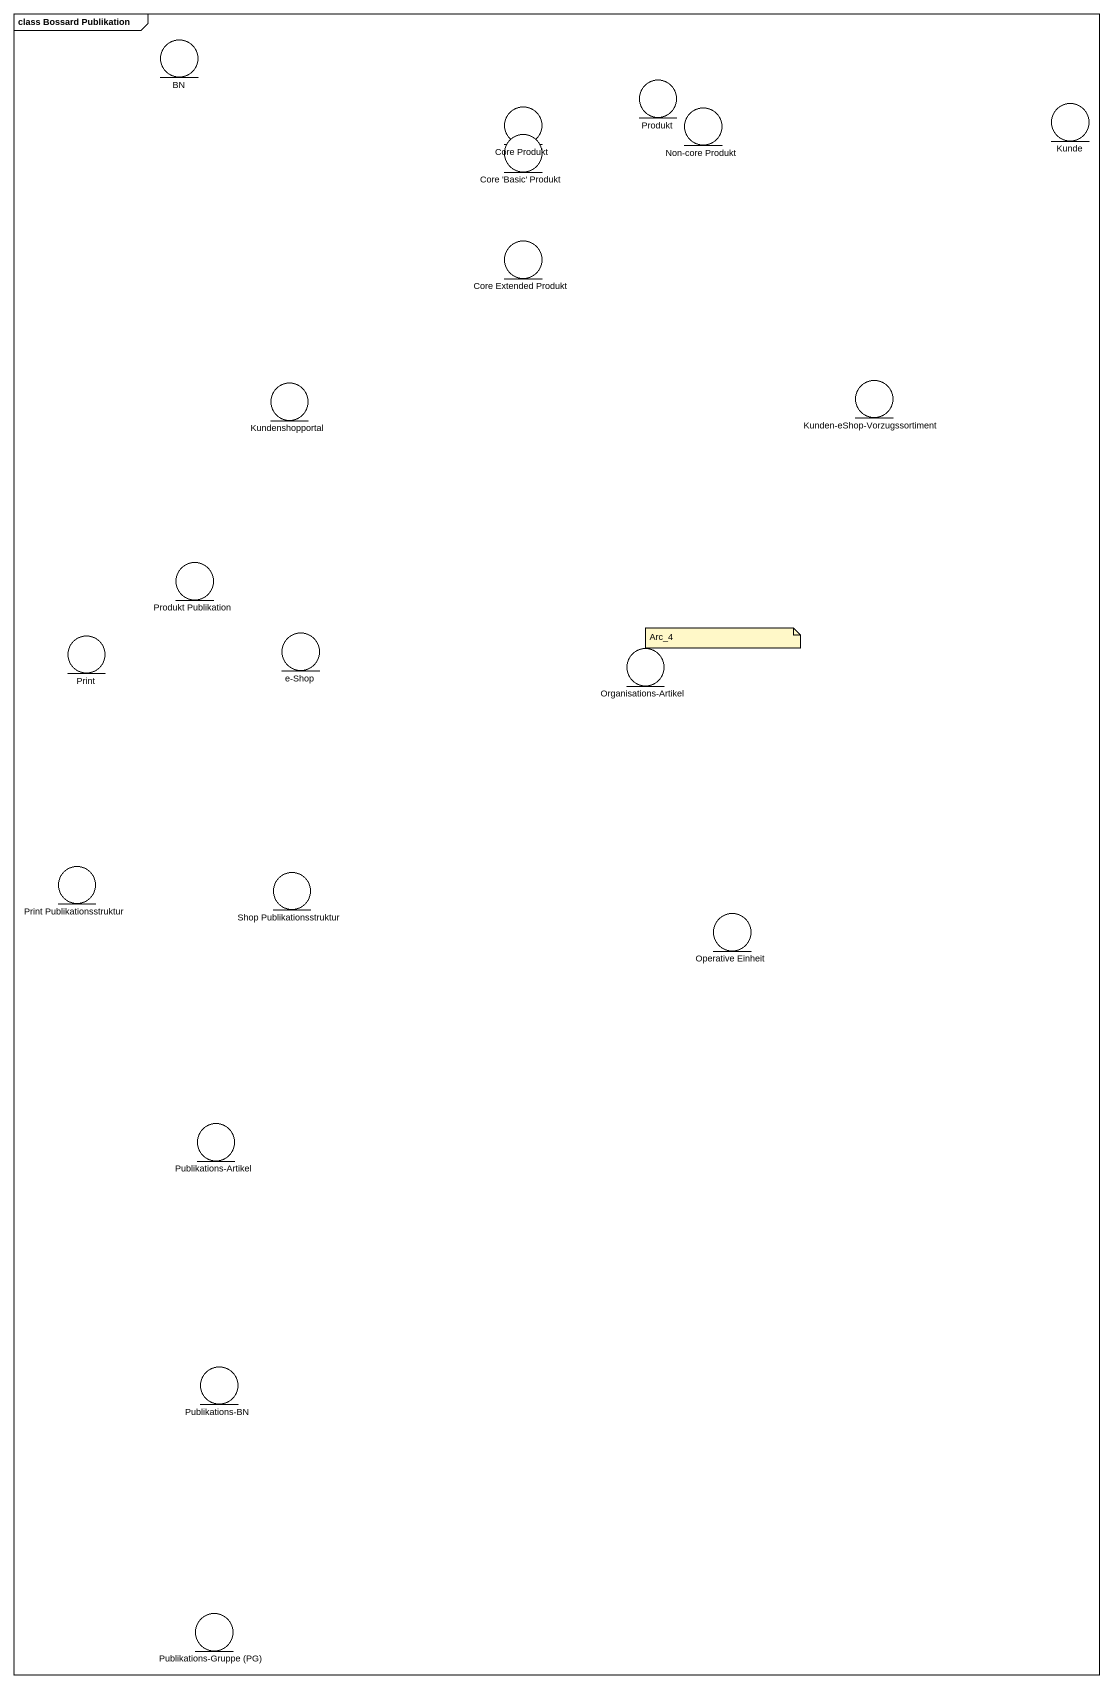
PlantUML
@startuml
mainframe class Bossard Publikation
entity BN
entity Produkt
entity "Core Produkt" as Core_Produkt
entity "Non-core Produkt" as Non_core_Produkt
entity Kunde
entity "Core 'Basic' Produkt" as Core_Basic_Produkt
entity "Core Extended Produkt" as Core_Extended_Produkt
entity Kundenshopportal
entity "Kunden-eShop-Vorzugssortiment" as Kunden_eShop
entity "Produkt Publikation" as Produkt_Publikation
entity Print
entity "e-Shop" as e_Shop
entity "Organisations-Artikel" as Organisations_Artikel
entity "Print Publikationsstruktur" as Print_Publikationsstruktur
entity "Shop Publikationsstruktur" as Shop_Publikationsstruktur
entity "Operative Einheit" as Operative_Einheit
entity "Publikations-Artikel" as Publikations_Artikel
entity "Publikations-BN" as Publikations_BN
entity "Publikations-Gruppe (PG)" as Publikations_Gruppe_PG
note as N1
  Arc_4
end note
@enduml
